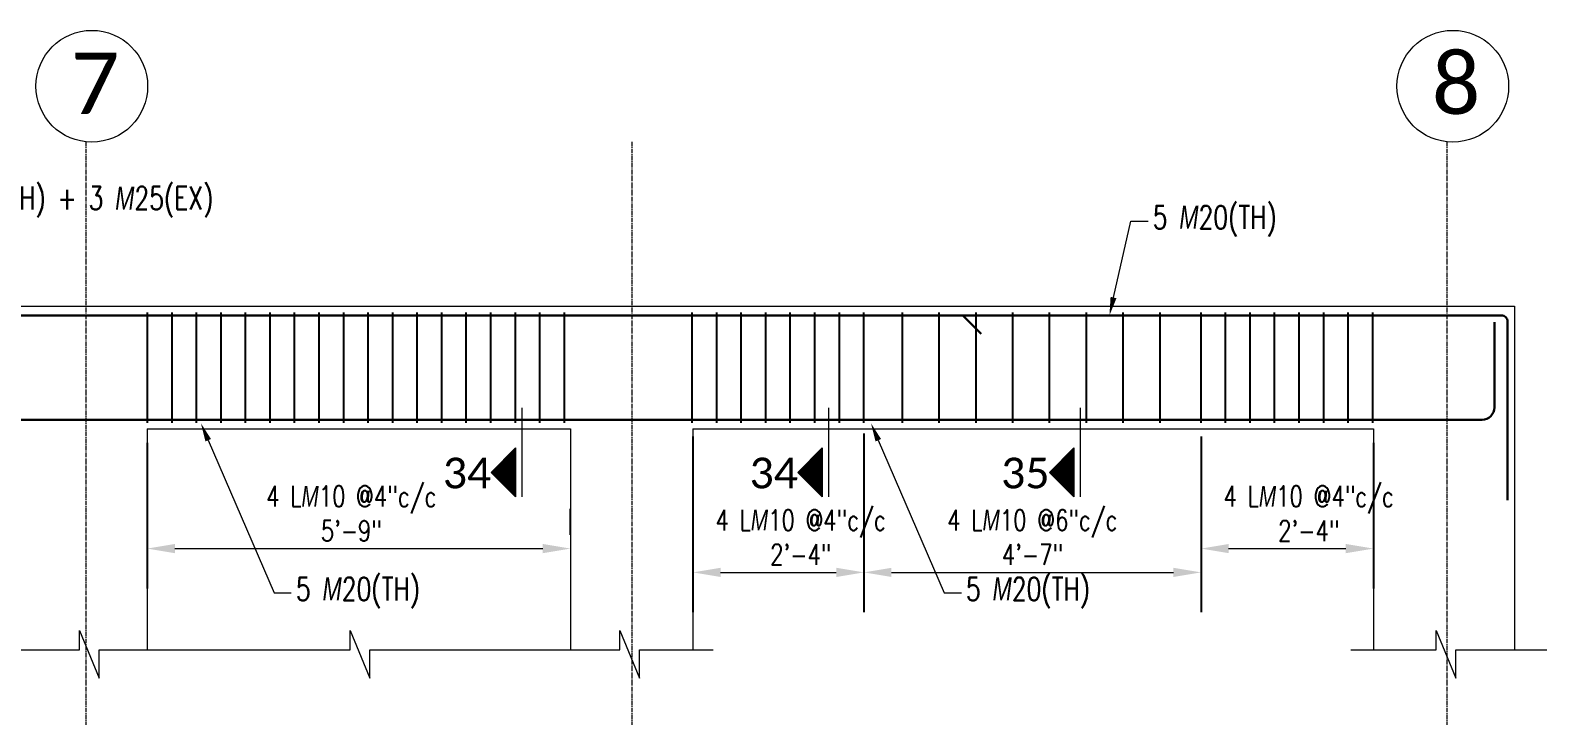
# Model space of a CAD drawing. Header units: inches. Extents: x 0 to 162649, y -36601 to -26324.
# Drawn here: x 155912.2 to 156159.5, y -35196.2 to -35084.5 of the extents above; entities that cross this region are included whole.
import ezdxf
from ezdxf import colors
from ezdxf.entities.mleader import LeaderData, LeaderLine
from ezdxf.math import Vec2, Vec3

# ---------------------------------------------------------------- set-up
doc = ezdxf.new("R2010")
doc.units = ezdxf.units.IN
doc.header["$MEASUREMENT"] = 0
doc.linetypes.add('CENTER2', pattern=[1.125, 0.75, -0.125, 0.125, -0.125])
for name, color, linetype, lineweight in [('Cen', 9, 'CENTER2', 5), ('Dim', 1, 'Continuous', 13), ('dimention', 1, 'Continuous', 13), ('hatch', 252, 'Continuous', 0), ('OL_AR_Text', 140, 'Continuous', 5), ('Rein', 3, 'Continuous', 30), ('Stirrups', 191, 'Continuous', 25), ('TEXT', 7, 'Continuous', 9)]:
    doc.layers.add(name, color=color, linetype=linetype, lineweight=lineweight)
doc.styles.add('1-8 Annotative Text', font='calibri.ttf', dxfattribs={"height": 0.125})
doc.styles.add('DIM', font='simplex.shx', dxfattribs={"width": 0.75})
doc.dimstyles.get("Standard").update_dxf_attribs({"dimscale": 36, "dimtxt": 0.09375, "dimasz": 0.125, "dimexe": 0.18, "dimexo": 0.0625, "dimgap": 0.015625, "dimtad": 1, "dimdec": 0, "dimzin": 0, "dimdsep": 46, "dimlunit": 4, "dimtxsty": 'DIM', "dimcen": 0.09, "dimadec": 0, "dimazin": 0, "dimtfac": 0.75, "dimtdec": 0, "dimtmove": 0, "dimatfit": 3, "dimfxl": 1, "dimtolj": 1, "dimtzin": 0, "dimlwd": 9, "dimarcsym": 0})

# ---------------------------------------------------------------- blocks, each defined once
blk = doc.blocks.new('*D238')
at = {"layer": 'Defpoints', "color": 0, "transparency": 16777216}
for p in [(155931.31, -35149.5), (156000.31, -35169), (156000.31, -35169)]:
    blk.add_point(p, dxfattribs=at)
at = {"layer": 'dimention', "color": 0, "lineweight": -2, "transparency": 16777216}
for p, q in [((155931.31, -35151.75), (155931.31, -35175.48)), ((156000.31, -35166.75), (156000.31, -35162.52))]:
    blk.add_line(p, q, dxfattribs=at)
at = {"layer": 'dimention', "color": 0, "lineweight": 9, "transparency": 16777216}
blk.add_line((155935.81, -35169), (155995.81, -35169), dxfattribs=at)
at = {"layer": 'dimention', "color": 0, "transparency": 16777216}
for points in [[(155935.81, -35168.25), (155935.81, -35169.75), (155931.31, -35169)], [(155995.81, -35168.25), (155995.81, -35169.75), (156000.31, -35169)]]:
    blk.add_solid(points, dxfattribs=at)
at = {"layer": 'dimention', "color": 0, "transparency": 16777216, "insert": (155964.59, -35163.29), "char_height": 3.375, "attachment_point": 5, "style": 'DIM'}
blk.add_mtext('\\A1;4 L{\\A0;\\Fgothici|c0;\\W0.75;M}10 @4"c/c\\P5\'-9"', dxfattribs=at)
blk = doc.blocks.new('*D239')
at = {"layer": 'Defpoints', "color": 0, "transparency": 16777216}
for p in [(156103.17, -35148.5), (156131.28, -35149.5), (156131.28, -35169)]:
    blk.add_point(p, dxfattribs=at)
at = {"layer": 'dimention', "color": 0, "lineweight": -2, "transparency": 16777216}
for p, q in [((156103.17, -35150.75), (156103.17, -35175.48)), ((156131.28, -35151.75), (156131.28, -35175.48))]:
    blk.add_line(p, q, dxfattribs=at)
at = {"layer": 'dimention', "color": 0, "lineweight": 9, "transparency": 16777216}
blk.add_line((156107.67, -35169), (156126.78, -35169), dxfattribs=at)
at = {"layer": 'dimention', "color": 0, "transparency": 16777216}
for points in [[(156107.67, -35168.25), (156107.67, -35169.75), (156103.17, -35169)], [(156126.78, -35168.25), (156126.78, -35169.75), (156131.28, -35169)]]:
    blk.add_solid(points, dxfattribs=at)
at = {"layer": 'dimention', "color": 0, "transparency": 16777216, "insert": (156120.74, -35163.29), "char_height": 3.375, "attachment_point": 5, "style": 'DIM'}
blk.add_mtext('\\A1;4 L{\\A0;\\Fgothici|c0;\\W0.75;M}10 @4"c/c\\P2\'-4"', dxfattribs=at)
blk = doc.blocks.new('*D240')
at = {"layer": 'Defpoints', "color": 0, "transparency": 16777216}
for p in [(156048.18, -35148), (156103.17, -35148.5), (156103.17, -35172.88)]:
    blk.add_point(p, dxfattribs=at)
at = {"layer": 'dimention', "color": 0, "lineweight": -2, "transparency": 16777216}
for p, q in [((156048.18, -35150.25), (156048.18, -35179.36)), ((156103.17, -35150.75), (156103.17, -35179.36))]:
    blk.add_line(p, q, dxfattribs=at)
at = {"layer": 'dimention', "color": 0, "lineweight": 9, "transparency": 16777216}
blk.add_line((156052.68, -35172.88), (156098.67, -35172.88), dxfattribs=at)
at = {"layer": 'dimention', "color": 0, "transparency": 16777216}
for points in [[(156052.68, -35172.13), (156052.68, -35173.63), (156048.18, -35172.88)], [(156098.67, -35172.13), (156098.67, -35173.63), (156103.17, -35172.88)]]:
    blk.add_solid(points, dxfattribs=at)
at = {"layer": 'dimention', "color": 0, "transparency": 16777216, "insert": (156075.67, -35167.17), "char_height": 3.375, "attachment_point": 5, "style": 'DIM'}
blk.add_mtext('\\A1;4 L{\\A0;\\Fgothici|c0;\\W0.75;M}10 @6"c/c\\P4\'-7"', dxfattribs=at)
blk = doc.blocks.new('*D339')
at = {"layer": 'Defpoints', "color": 0, "transparency": 16777216}
for p in [(156020.31, -35148.5), (156048.18, -35148.5), (156048.18, -35172.88)]:
    blk.add_point(p, dxfattribs=at)
at = {"layer": 'dimention', "color": 0, "lineweight": -2, "transparency": 16777216}
for p, q in [((156020.31, -35150.75), (156020.31, -35179.36)), ((156048.18, -35150.75), (156048.18, -35179.36))]:
    blk.add_line(p, q, dxfattribs=at)
at = {"layer": 'dimention', "color": 0, "lineweight": 9, "transparency": 16777216}
blk.add_line((156024.81, -35172.88), (156043.68, -35172.88), dxfattribs=at)
at = {"layer": 'dimention', "color": 0, "transparency": 16777216}
for points in [[(156024.81, -35172.13), (156024.81, -35173.63), (156020.31, -35172.88)], [(156043.68, -35172.13), (156043.68, -35173.63), (156048.18, -35172.88)]]:
    blk.add_solid(points, dxfattribs=at)
at = {"layer": 'dimention', "color": 0, "transparency": 16777216, "insert": (156037.88, -35167.17), "char_height": 3.375, "attachment_point": 5, "style": 'DIM'}
blk.add_mtext('\\A1;4 L{\\A0;\\Fgothici|c0;\\W0.75;M}10 @4"c/c\\P2\'-4"', dxfattribs=at)

msp = doc.modelspace()

# ---------------------------------------------------------------- hatches: boundary and pattern name
at = {"layer": 'Dim'}
h = msp.add_hatch(dxfattribs=at)
h.set_pattern_fill('ANSI31', color=256)
h.set_pattern_definition([(45, (-968.31043, 746), (-0.08838834765, 0.08838834765), [])])
h.paths.add_polyline_path([(155991.38, -35156.57), (155991.38, -35152.57), (155987.38, -35156.57), (155991.38, -35160.57)])
h = msp.add_hatch(dxfattribs=at)
h.set_pattern_fill('ANSI31', color=256)
h.set_pattern_definition([(45, (-918.29584, 746), (-0.08838834765, 0.08838834765), [])])
h.paths.add_polyline_path([(156041.4, -35156.57), (156041.4, -35152.57), (156037.4, -35156.57), (156041.4, -35160.57)])
h = msp.add_hatch(dxfattribs=at)
h.set_pattern_fill('ANSI31', color=256)
h.set_pattern_definition([(45, (-877.26242, 746), (-0.08838834765, 0.08838834765), [])])
h.paths.add_polyline_path([(156082.43, -35156.57), (156082.43, -35152.57), (156078.43, -35156.57), (156082.43, -35160.57)])

# ---------------------------------------------------------------- linework, layer by layer
at = {"layer": 'Cen'}
for p, q in [((155921.31, -35102.69), (155921.31, -35927.5)), ((156010.31, -35102.69), (156010.31, -35927.5)), ((156143.28, -35102.69), (156143.28, -35927.5))]:
    msp.add_line(p, q, dxfattribs=at)
at = {"layer": 'Dim'}
for p, q in [((155992.38, -35146.07), (155992.38, -35160.57)), ((156042.4, -35146.07), (156042.4, -35160.57)), ((156083.43, -35146.07), (156083.43, -35160.57)), ((155987.38, -35156.57), (155991.38, -35152.57)), ((155991.38, -35152.57), (155991.38, -35160.57)), ((156037.4, -35156.57), (156041.4, -35152.57)), ((156041.4, -35152.57), (156041.4, -35160.57)), ((156078.43, -35156.57), (156082.43, -35152.57)), ((156082.43, -35152.57), (156082.43, -35160.57)), ((155987.38, -35156.57), (155991.38, -35160.57)), ((155991.38, -35160.57), (155991.38, -35156.57)), ((156037.4, -35156.57), (156041.4, -35160.57)), ((156041.4, -35160.57), (156041.4, -35156.57)), ((156078.43, -35156.57), (156082.43, -35160.57)), ((156082.43, -35160.57), (156082.43, -35156.57))]:
    msp.add_line(p, q, dxfattribs=at)
for centre in [(155922.26, -35093.63), (156144.23, -35093.63)]:
    msp.add_circle(centre, 9.11, dxfattribs=at)
at = {"layer": 'hatch'}
for p, q in [((155550.56, -35129.5), (156154.28, -35129.5)), ((156154.28, -35129.5), (156154.28, -35185.5)), ((155931.31, -35149.5), (155931.31, -35185.5)), ((155931.31, -35149.5), (156000.31, -35149.5)), ((156000.31, -35149.5), (156000.31, -35185.5)), ((156020.31, -35149.5), (156020.31, -35185.5)), ((156020.31, -35149.5), (156131.28, -35149.5)), ((156131.28, -35149.5), (156131.28, -35185.5)), ((155920.25, -35185.5), (155920.25, -35182.33)), ((155920.25, -35182.33), (155923.44, -35190.13)), ((155964.4, -35185.5), (155964.4, -35182.33)), ((155964.4, -35182.33), (155967.58, -35190.13)), ((156008.39, -35185.5), (156008.39, -35182.33)), ((156008.39, -35182.33), (156011.57, -35190.13)), ((156141.51, -35185.5), (156141.51, -35182.33)), ((156141.51, -35182.33), (156144.7, -35190.13)), ((155908.15, -35185.5), (155920.25, -35185.5)), ((155923.44, -35190.13), (155923.44, -35185.5)), ((155923.44, -35185.5), (155964.4, -35185.5)), ((155967.58, -35190.13), (155967.58, -35185.5)), ((155967.58, -35185.5), (155986.31, -35185.5)), ((155986.31, -35185.5), (156008.39, -35185.5)), ((156011.57, -35190.13), (156011.57, -35185.5)), ((156011.57, -35185.5), (156023.61, -35185.5)), ((156127.59, -35185.5), (156141.51, -35185.5)), ((156144.7, -35190.13), (156144.7, -35185.5)), ((156144.7, -35185.5), (156159.54, -35185.5))]:
    msp.add_line(p, q, dxfattribs=at)
at = {"layer": 'Rein'}
msp.add_line((156067.31, -35134), (156064.31, -35131), dxfattribs=at)
for points in [[(156153.16, -35161.13), (156153.16, -35132, 0.414214), (156152.16, -35131), (155553.77, -35131, 0.414214), (155552.77, -35132), (155552.77, -35148.5)], [(155553.77, -35132), (155553.77, -35147, 0.414214), (155554.77, -35148), (156149.01, -35148, 0.414214), (156151.01, -35146), (156151.01, -35132.11)]]:
    msp.add_lwpolyline(points, format="xyb", dxfattribs=at)
at = {"layer": 'Stirrups'}
for p, q in [((155931.34, -35148.5), (155931.34, -35130.5)), ((155935.34, -35148.5), (155935.34, -35130.5)), ((155939.34, -35148.5), (155939.34, -35130.5)), ((155943.34, -35148.5), (155943.34, -35130.5)), ((155947.34, -35148.5), (155947.34, -35130.5)), ((155951.34, -35148.5), (155951.34, -35130.5)), ((155955.34, -35148.5), (155955.34, -35130.5)), ((155959.34, -35148.5), (155959.34, -35130.5)), ((155963.34, -35148.5), (155963.34, -35130.5)), ((155967.34, -35148.5), (155967.34, -35130.5)), ((155971.34, -35148.5), (155971.34, -35130.5)), ((155975.34, -35148.5), (155975.34, -35130.5)), ((155979.34, -35148.5), (155979.34, -35130.5)), ((155983.34, -35148.5), (155983.34, -35130.5)), ((155987.34, -35148.5), (155987.34, -35130.5)), ((155991.34, -35148.5), (155991.34, -35130.5)), ((155995.34, -35148.5), (155995.34, -35130.5)), ((155999.34, -35148.5), (155999.34, -35130.5)), ((156020.18, -35148.5), (156020.18, -35130.5)), ((156024.18, -35148.5), (156024.18, -35130.5)), ((156028.18, -35148.5), (156028.18, -35130.5)), ((156032.18, -35148.5), (156032.18, -35130.5)), ((156036.18, -35148.5), (156036.18, -35130.5)), ((156040.18, -35148.5), (156040.18, -35130.5)), ((156044.18, -35148.5), (156044.18, -35130.5)), ((156048.18, -35148.5), (156048.18, -35130.5)), ((156054.48, -35148.5), (156054.48, -35130.5)), ((156060.48, -35148.5), (156060.48, -35130.5)), ((156066.48, -35148.5), (156066.48, -35130.5)), ((156072.48, -35148.5), (156072.48, -35130.5)), ((156078.48, -35148.5), (156078.48, -35130.5)), ((156084.48, -35148.5), (156084.48, -35130.5)), ((156090.48, -35148.5), (156090.48, -35130.5)), ((156096.48, -35148.5), (156096.48, -35130.5)), ((156103.17, -35148.5), (156103.17, -35130.5)), ((156107.17, -35148.5), (156107.17, -35130.5)), ((156111.17, -35148.5), (156111.17, -35130.5)), ((156115.17, -35148.5), (156115.17, -35130.5)), ((156119.17, -35148.5), (156119.17, -35130.5)), ((156123.17, -35148.5), (156123.17, -35130.5)), ((156127.17, -35148.5), (156127.17, -35130.5)), ((156131.17, -35148.5), (156131.17, -35130.5))]:
    msp.add_line(p, q, dxfattribs=at)

# ---------------------------------------------------------------- texts
at = {"layer": 'OL_AR_Text', "char_height": 10, "attachment_point": 1, "style": '1-8 Annotative Text'}
for s, insert in [('8', (156140.82, -35088.15)), ('7', (155918.85, -35088.15))]:
    msp.add_mtext_dynamic_manual_height_columns(s, width=432.2308, gutter_width=60, heights=[0], dxfattribs=dict(at, insert=insert))
at = {"layer": 'OL_AR_Text', "char_height": 5, "width": 3.8192065e-317, "attachment_point": 1, "style": '1-8 Annotative Text'}
for s, insert in [('34', (155979.51, -35154.18)), ('34', (156029.53, -35154.18)), ('35', (156070.56, -35154.18))]:
    msp.add_mtext(s, dxfattribs=dict(at, insert=insert))

# ---------------------------------------------------------------- dimensions: what is measured, and where the dimension line sits
at = {"layer": 'dimention'}
for base, p1, p2, picture, middle in [((156000.31, -35169), (155931.31, -35149.5), (156000.31, -35169), '*D238', (155964.59, -35169)), ((156048.18, -35172.88), (156020.31, -35148.5), (156048.18, -35148.5), '*D339', (156037.88, -35172.88)), ((156131.28, -35169), (156103.17, -35148.5), (156131.28, -35149.5), '*D239', (156120.74, -35169))]:
    dim = msp.add_linear_dim(base=base, p1=p1, p2=p2, text='4 L{\\A0;\\Fgothici|c0;\\W0.75;M}10 @4"c/c\\P<>', dimstyle='Standard', dxfattribs=at)
    dim.commit()
    dim.dimension.update_dxf_attribs({"geometry": picture, "text_midpoint": middle, "dimtype": 160})
dim = msp.add_linear_dim(base=(156103.17, -35172.88), p1=(156048.18, -35148), p2=(156103.17, -35148.5), text='4 L{\\A0;\\Fgothici|c0;\\W0.75;M}10 @6"c/c\\P<>', dimstyle='Standard', dxfattribs=at)
dim.commit()
dim.dimension.update_dxf_attribs({"geometry": '*D240', "text_midpoint": (156075.67, -35167.17)})

# ---------------------------------------------------------------- leaders
at = {"layer": 'TEXT'}
ml = msp.add_multileader_mtext('Standard', dxfattribs=at)
ml.set_content('5 {\\Fgothici|c0;M}20(TH) + 3 {\\Fgothici|c0;M}25(EX)', color=256, style='DIM')
ml.set_leader_properties(color=1, linetype='ByLayer', lineweight=9)
ml.build(insert=Vec2(0, 0))
ml.multileader.update_dxf_attribs({"text_right_attachment_type": 2, "dogleg_length": 0.25, "arrow_head_size": 3, "scale": 32})
ctx = ml.context
ctx.base_point, ctx.scale, ctx.char_height, ctx.arrow_head_size, ctx.landing_gap_size, ctx.plane_origin = Vec3(155893.75, -35112.5), 32, 3.75, 3, 0.75, Vec3(155914.07, -35131.8)
ctx.right_attachment = 2
notes = []
notes.append((ctx, [(0, (1, 1, 0), (155890.94, -35112.5), (1, 0), 2.81, [(0, [(155883.5, -35131)], 0, [])])]))
ctx.mtext.insert, ctx.mtext.flow_direction = Vec3(155894.5, -35110), 5
ml = msp.add_multileader_mtext('Standard', dxfattribs=at)
ml.set_content('5 {\\Fgothici|c0;M}20(TH) ', color=256, style='DIM')
ml.set_leader_properties(color=1, linetype='ByLayer', lineweight=9)
ml.build(insert=Vec2(0, 0))
ml.multileader.update_dxf_attribs({"text_right_attachment_type": 2, "dogleg_length": 0.25, "arrow_head_size": 3, "scale": 32})
ctx = ml.context
ctx.base_point, ctx.scale, ctx.char_height, ctx.arrow_head_size, ctx.landing_gap_size, ctx.plane_origin = Vec3(156094.54, -35115.62), 32, 3.75, 3, 0.75, Vec3(156114.86, -35134.93)
ctx.right_attachment = 2
notes.append((ctx, [(0, (1, 1, 0), (156091.73, -35115.62), (1, 0), 2.81, [(0, [(156088.23, -35131)], 0, [])])]))
ctx.mtext.insert, ctx.mtext.flow_direction = Vec3(156095.29, -35113.12), 5
ml = msp.add_multileader_mtext('Standard', dxfattribs=at)
ml.set_content('5 {\\Fgothici|c0;M}20(TH)  ', color=256, style='DIM')
ml.set_leader_properties(color=1, linetype='ByLayer', lineweight=9)
ml.build(insert=Vec2(0, 0))
ml.multileader.update_dxf_attribs({"text_right_attachment_type": 2, "dogleg_length": 0.25, "arrow_head_size": 3, "scale": 32})
ctx = ml.context
ctx.base_point, ctx.scale, ctx.char_height, ctx.arrow_head_size, ctx.landing_gap_size, ctx.plane_origin = Vec3(155954.8, -35176.21), 32, 3.75, 3, 0.75, Vec3(155975.13, -35195.51)
ctx.right_attachment = 2
notes.append((ctx, [(0, (1, 1, 0), (155951.99, -35176.21), (1, 0), 2.81, [(0, [(155940.06, -35148.58)], 0, [])])]))
ctx.mtext.insert, ctx.mtext.flow_direction = Vec3(155955.55, -35173.71), 5
ml = msp.add_multileader_mtext('Standard', dxfattribs=at)
ml.set_content('5 {\\Fgothici|c0;M}20(TH)  ', color=256, style='DIM')
ml.set_leader_properties(color=1, linetype='ByLayer', lineweight=9)
ml.build(insert=Vec2(0, 0))
ml.multileader.update_dxf_attribs({"text_right_attachment_type": 2, "dogleg_length": 0.25, "arrow_head_size": 3, "scale": 32})
ctx = ml.context
ctx.base_point, ctx.scale, ctx.char_height, ctx.arrow_head_size, ctx.landing_gap_size, ctx.plane_origin = Vec3(156064.08, -35176.21), 32, 3.75, 3, 0.75, Vec3(156084.41, -35195.51)
ctx.right_attachment = 2
notes.append((ctx, [(0, (1, 1, 0), (156061.27, -35176.21), (1, 0), 2.81, [(0, [(156049.34, -35148.58)], 0, [])])]))
ctx.mtext.insert, ctx.mtext.flow_direction = Vec3(156064.83, -35173.71), 5
for ctx, leaders in notes:
    for number, flags, end, landing, length, lines in leaders:
        leader = LeaderData()
        leader.index, (leader.has_last_leader_line, leader.has_dogleg_vector, leader.attachment_direction) = number, flags
        leader.last_leader_point, leader.dogleg_vector, leader.dogleg_length = Vec3(end), Vec3(landing), length
        for number, points, colour, breaks in lines:
            line = LeaderLine()
            line.index, line.vertices, line.color, line.breaks = number, Vec3.list(points), colors.encode_raw_color(colour), breaks
            leader.lines.append(line)
        ctx.leaders.append(leader)

doc.saveas('drawing.dxf')
